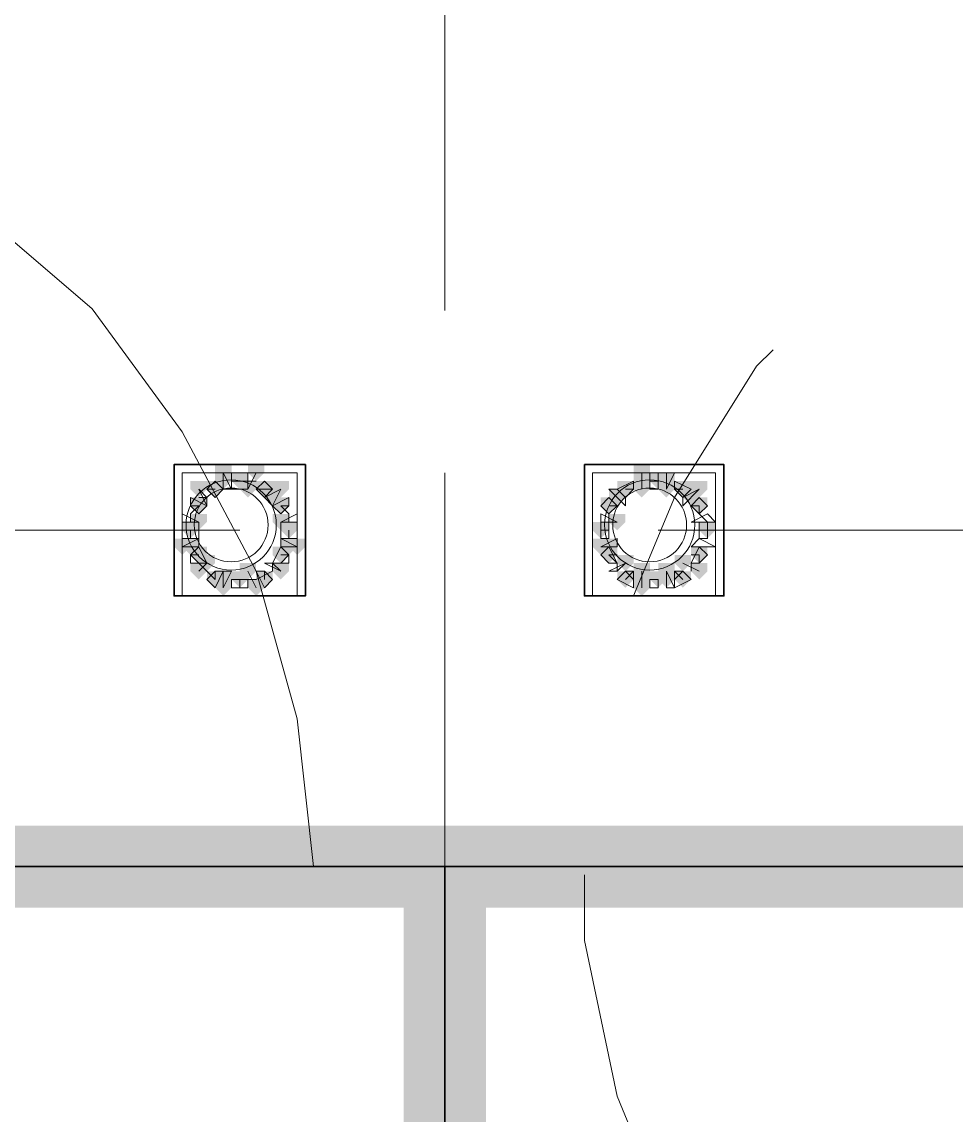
# Model space of a CAD drawing. Header units: millimetres. Extents: x 2315 to 4619, y 1334 to 1897.
# Drawn here: x 3811.87 to 3818.82, y 1539.85 to 1547.99 of the extents above; entities that cross this region are included whole.
import ezdxf

# ---------------------------------------------------------------- set-up
doc = ezdxf.new("R2010")
doc.units = ezdxf.units.MM
doc.linetypes.add('PDF_IMPORT', pattern=[1, 0.8, -0.2])
for name, color, linetype, true_color in [('PDF_10', 7, 'Continuous', 0x00b85c), ('PDF_AXIS', 7, 'Continuous', 0x00b85c), ('PDF_柱构件', 7, 'Continuous', 0x00b85c), ('PDF_转运站初步方案', 7, 'Continuous', 0x00b85c)]:
    doc.layers.add(name, color=color, linetype=linetype, true_color=true_color)
doc.layers.add('PDF_中心线层', color=1, linetype='Continuous')
doc.layers.add('PDF_粗实线层', color=7, linetype='Continuous')

msp = doc.modelspace()

# ---------------------------------------------------------------- hatches: boundary and pattern name
at = {"layer": 'PDF_10', "transparency": 33554559}
for points in [[(3813.4873, 1544.6282), (3813.4262, 1544.6282), (3813.4262, 1544.5671), (3813.4873, 1544.506), (3813.5484, 1544.5671), (3813.5484, 1544.6282)], [(3813.4873, 1544.6282), (3813.4262, 1544.6282), (3813.4262, 1544.5671), (3813.4873, 1544.506), (3813.5484, 1544.5671), (3813.5484, 1544.6282)], [(3813.4873, 1544.6282), (3813.4262, 1544.6282), (3813.4262, 1544.5671), (3813.4873, 1544.506), (3813.5484, 1544.5671), (3813.5484, 1544.6282)], [(3816.6025, 1544.6282), (3816.5414, 1544.6282), (3816.5414, 1544.5671), (3816.6025, 1544.506), (3816.6635, 1544.5671), (3816.6635, 1544.6282)], [(3816.6025, 1544.6282), (3816.5414, 1544.6282), (3816.5414, 1544.5671), (3816.6025, 1544.506), (3816.6635, 1544.5671), (3816.6635, 1544.6282)], [(3816.6025, 1544.6282), (3816.5414, 1544.6282), (3816.5414, 1544.5671), (3816.6025, 1544.506), (3816.6635, 1544.5671), (3816.6635, 1544.6282)], [(3813.3041, 1544.5671), (3813.243, 1544.5671), (3813.243, 1544.506), (3813.3041, 1544.4449), (3813.3652, 1544.506), (3813.3652, 1544.5671)], [(3813.3041, 1544.5671), (3813.243, 1544.5671), (3813.243, 1544.506), (3813.3041, 1544.4449), (3813.3652, 1544.506), (3813.3652, 1544.5671)], [(3813.3041, 1544.5671), (3813.243, 1544.5671), (3813.243, 1544.506), (3813.3041, 1544.4449), (3813.3652, 1544.506), (3813.3652, 1544.5671)], [(3813.6706, 1544.5671), (3813.6095, 1544.5671), (3813.6095, 1544.506), (3813.6706, 1544.4449), (3813.7316, 1544.506), (3813.7316, 1544.5671)], [(3813.6706, 1544.5671), (3813.6095, 1544.5671), (3813.6095, 1544.506), (3813.6706, 1544.4449), (3813.7316, 1544.506), (3813.7316, 1544.5671)], [(3813.6706, 1544.5671), (3813.6095, 1544.5671), (3813.6095, 1544.506), (3813.6706, 1544.4449), (3813.7316, 1544.506), (3813.7316, 1544.5671)], [(3816.3581, 1544.5671), (3816.297, 1544.5671), (3816.297, 1544.506), (3816.3581, 1544.4449), (3816.4192, 1544.506), (3816.4192, 1544.5671)], [(3816.3581, 1544.5671), (3816.297, 1544.5671), (3816.297, 1544.506), (3816.3581, 1544.4449), (3816.4192, 1544.506), (3816.4192, 1544.5671)], [(3816.7857, 1544.5671), (3816.7246, 1544.5671), (3816.7246, 1544.506), (3816.7857, 1544.4449), (3816.8468, 1544.506), (3816.8468, 1544.5671)], [(3816.7857, 1544.5671), (3816.7246, 1544.5671), (3816.7246, 1544.506), (3816.7857, 1544.4449), (3816.8468, 1544.506), (3816.8468, 1544.5671)], [(3813.1819, 1544.4449), (3813.1208, 1544.4449), (3813.1208, 1544.3839), (3813.1819, 1544.3228), (3813.243, 1544.3839), (3813.243, 1544.4449)], [(3813.1819, 1544.4449), (3813.1208, 1544.4449), (3813.1208, 1544.3839), (3813.1819, 1544.3228), (3813.243, 1544.3839), (3813.243, 1544.4449)], [(3813.7927, 1544.4449), (3813.7316, 1544.4449), (3813.7316, 1544.3839), (3813.7927, 1544.3228), (3813.8538, 1544.3839), (3813.8538, 1544.4449)], [(3813.7927, 1544.4449), (3813.7316, 1544.4449), (3813.7316, 1544.3839), (3813.7927, 1544.3228), (3813.8538, 1544.3839), (3813.8538, 1544.4449)], [(3816.236, 1544.4449), (3816.1749, 1544.4449), (3816.1749, 1544.3839), (3816.236, 1544.3228), (3816.297, 1544.3839), (3816.297, 1544.4449)], [(3816.236, 1544.4449), (3816.1749, 1544.4449), (3816.1749, 1544.3839), (3816.236, 1544.3228), (3816.297, 1544.3839), (3816.297, 1544.4449)], [(3816.9079, 1544.4449), (3816.8468, 1544.4449), (3816.8468, 1544.3839), (3816.9079, 1544.3228), (3816.9689, 1544.3839), (3816.9689, 1544.4449)], [(3816.9079, 1544.4449), (3816.8468, 1544.4449), (3816.8468, 1544.3839), (3816.9079, 1544.3228), (3816.9689, 1544.3839), (3816.9689, 1544.4449)], [(3813.1208, 1544.2617), (3813.0597, 1544.2617), (3813.0597, 1544.2006), (3813.1208, 1544.1395), (3813.1819, 1544.2006), (3813.1819, 1544.2617)], [(3813.1208, 1544.2617), (3813.0597, 1544.2617), (3813.0597, 1544.2006), (3813.1208, 1544.1395), (3813.1819, 1544.2006), (3813.1819, 1544.2617)], [(3813.8538, 1544.2617), (3813.7927, 1544.2617), (3813.7927, 1544.2006), (3813.8538, 1544.1395), (3813.9149, 1544.2006), (3813.9149, 1544.2617)], [(3813.8538, 1544.2617), (3813.7927, 1544.2617), (3813.7927, 1544.2006), (3813.8538, 1544.1395), (3813.9149, 1544.2006), (3813.9149, 1544.2617)], [(3813.8538, 1544.2617), (3813.7927, 1544.2617), (3813.7927, 1544.2006), (3813.8538, 1544.1395), (3813.9149, 1544.2006), (3813.9149, 1544.2617)], [(3816.1749, 1544.2617), (3816.1138, 1544.2617), (3816.1138, 1544.2006), (3816.1749, 1544.1395), (3816.236, 1544.2006), (3816.236, 1544.2617)], [(3816.1749, 1544.2617), (3816.1138, 1544.2617), (3816.1138, 1544.2006), (3816.1749, 1544.1395), (3816.236, 1544.2006), (3816.236, 1544.2617)], [(3816.9689, 1544.2617), (3816.9079, 1544.2617), (3816.9079, 1544.2006), (3816.9689, 1544.1395), (3817.03, 1544.2006), (3817.03, 1544.2617)], [(3816.9689, 1544.2617), (3816.9079, 1544.2617), (3816.9079, 1544.2006), (3816.9689, 1544.1395), (3817.03, 1544.2006), (3817.03, 1544.2617)], [(3813.1819, 1544.0784), (3813.1208, 1544.0784), (3813.1208, 1544.0174), (3813.1819, 1543.9563), (3813.243, 1544.0174), (3813.243, 1544.0784)], [(3813.1819, 1544.0784), (3813.1208, 1544.0784), (3813.1208, 1544.0174), (3813.1819, 1543.9563), (3813.243, 1544.0174), (3813.243, 1544.0784)], [(3813.7927, 1544.0784), (3813.7316, 1544.0784), (3813.7316, 1544.0174), (3813.7927, 1543.9563), (3813.8538, 1544.0174), (3813.8538, 1544.0784)], [(3813.7927, 1544.0784), (3813.7316, 1544.0784), (3813.7316, 1544.0174), (3813.7927, 1543.9563), (3813.8538, 1544.0174), (3813.8538, 1544.0784)], [(3816.236, 1544.0784), (3816.1749, 1544.0784), (3816.1749, 1544.0174), (3816.236, 1543.9563), (3816.297, 1544.0174), (3816.297, 1544.0784)], [(3816.236, 1544.0784), (3816.1749, 1544.0784), (3816.1749, 1544.0174), (3816.236, 1543.9563), (3816.297, 1544.0174), (3816.297, 1544.0784)], [(3816.9079, 1544.0784), (3816.8468, 1544.0784), (3816.8468, 1544.0174), (3816.9079, 1543.9563), (3816.9689, 1544.0174), (3816.9689, 1544.0784)], [(3816.9079, 1544.0784), (3816.8468, 1544.0784), (3816.8468, 1544.0174), (3816.9079, 1543.9563), (3816.9689, 1544.0174), (3816.9689, 1544.0784)], [(3813.3041, 1543.8952), (3813.243, 1543.8952), (3813.243, 1543.8341), (3813.3041, 1543.773), (3813.3652, 1543.8341), (3813.3652, 1543.8952)], [(3813.3041, 1543.8952), (3813.243, 1543.8952), (3813.243, 1543.8341), (3813.3041, 1543.773), (3813.3652, 1543.8341), (3813.3652, 1543.8952)], [(3813.4873, 1543.8952), (3813.4262, 1543.8952), (3813.4262, 1543.8341), (3813.4873, 1543.773), (3813.5484, 1543.8341), (3813.5484, 1543.8952)], [(3813.4873, 1543.8952), (3813.4262, 1543.8952), (3813.4262, 1543.8341), (3813.4873, 1543.773), (3813.5484, 1543.8341), (3813.5484, 1543.8952)], [(3813.6706, 1543.8952), (3813.6095, 1543.8952), (3813.6095, 1543.8341), (3813.6706, 1543.773), (3813.7316, 1543.8341), (3813.7316, 1543.8952)], [(3813.6706, 1543.8952), (3813.6095, 1543.8952), (3813.6095, 1543.8341), (3813.6706, 1543.773), (3813.7316, 1543.8341), (3813.7316, 1543.8952)], [(3816.3581, 1543.8952), (3816.297, 1543.8952), (3816.297, 1543.8341), (3816.3581, 1543.773), (3816.4192, 1543.8341), (3816.4192, 1543.8952)], [(3816.3581, 1543.8952), (3816.297, 1543.8952), (3816.297, 1543.8341), (3816.3581, 1543.773), (3816.4192, 1543.8341), (3816.4192, 1543.8952)], [(3816.6025, 1543.8952), (3816.5414, 1543.8952), (3816.5414, 1543.8341), (3816.6025, 1543.773), (3816.6635, 1543.8341), (3816.6635, 1543.8952)], [(3816.6025, 1543.8952), (3816.5414, 1543.8952), (3816.5414, 1543.8341), (3816.6025, 1543.773), (3816.6635, 1543.8341), (3816.6635, 1543.8952)], [(3816.7857, 1543.8952), (3816.7246, 1543.8952), (3816.7246, 1543.8341), (3816.7857, 1543.773), (3816.8468, 1543.8341), (3816.8468, 1543.8952)], [(3816.7857, 1543.8952), (3816.7246, 1543.8952), (3816.7246, 1543.8341), (3816.7857, 1543.773), (3816.8468, 1543.8341), (3816.8468, 1543.8952)]]:
    msp.add_hatch(color=6, dxfattribs=at).paths.add_polyline_path(points)
at = {"layer": 'PDF_柱构件', "transparency": 33554559}
for points in [[(3813.3652, 1544.6893), (3813.3041, 1544.6893), (3813.3041, 1544.6282), (3813.3652, 1544.5671), (3813.4262, 1544.6282), (3813.4262, 1544.6893)], [(3813.6095, 1544.6893), (3813.5484, 1544.6893), (3813.5484, 1544.6282), (3813.6095, 1544.5671), (3813.6706, 1544.6282), (3813.6706, 1544.6893)], [(3816.4803, 1544.6893), (3816.4192, 1544.6893), (3816.4192, 1544.6282), (3816.4803, 1544.5671), (3816.5414, 1544.6282), (3816.5414, 1544.6893)], [(3813.3652, 1544.6282), (3813.3041, 1544.6282), (3813.3041, 1544.5671), (3813.3652, 1544.506), (3813.4262, 1544.5671), (3813.4262, 1544.6282)], [(3816.4803, 1544.6282), (3816.4192, 1544.6282), (3816.4192, 1544.5671), (3816.4803, 1544.506), (3816.5414, 1544.5671), (3816.5414, 1544.6282)], [(3816.6635, 1544.6282), (3816.6025, 1544.6282), (3816.6025, 1544.5671), (3816.6635, 1544.506), (3816.7246, 1544.5671), (3816.7246, 1544.6282)], [(3813.1819, 1544.5671), (3813.1208, 1544.5671), (3813.1208, 1544.506), (3813.1819, 1544.4449), (3813.243, 1544.506), (3813.243, 1544.5671)], [(3813.5484, 1544.5671), (3813.4873, 1544.5671), (3813.4873, 1544.506), (3813.5484, 1544.4449), (3813.6095, 1544.506), (3813.6095, 1544.5671)], [(3813.7927, 1544.5671), (3813.7316, 1544.5671), (3813.7316, 1544.506), (3813.7927, 1544.4449), (3813.8538, 1544.506), (3813.8538, 1544.5671)], [(3816.4803, 1544.5671), (3816.4192, 1544.5671), (3816.4192, 1544.506), (3816.4803, 1544.4449), (3816.5414, 1544.506), (3816.5414, 1544.5671)], [(3816.6635, 1544.5671), (3816.6025, 1544.5671), (3816.6025, 1544.506), (3816.6635, 1544.4449), (3816.7246, 1544.506), (3816.7246, 1544.5671)], [(3816.9079, 1544.5671), (3816.8468, 1544.5671), (3816.8468, 1544.506), (3816.9079, 1544.4449), (3816.9689, 1544.506), (3816.9689, 1544.5671)], [(3813.7316, 1544.506), (3813.6706, 1544.506), (3813.6706, 1544.4449), (3813.7316, 1544.3839), (3813.7927, 1544.4449), (3813.7927, 1544.506)], [(3816.297, 1544.506), (3816.236, 1544.506), (3816.236, 1544.4449), (3816.297, 1544.3839), (3816.3581, 1544.4449), (3816.3581, 1544.506)], [(3816.8468, 1544.506), (3816.7857, 1544.506), (3816.7857, 1544.4449), (3816.8468, 1544.3839), (3816.9079, 1544.4449), (3816.9079, 1544.506)], [(3813.1819, 1544.3228), (3813.1208, 1544.3228), (3813.1208, 1544.2617), (3813.1819, 1544.2006), (3813.243, 1544.2617), (3813.243, 1544.3228)], [(3813.7927, 1544.3228), (3813.7316, 1544.3228), (3813.7316, 1544.2617), (3813.7927, 1544.2006), (3813.8538, 1544.2617), (3813.8538, 1544.3228)], [(3816.297, 1544.3228), (3816.236, 1544.3228), (3816.236, 1544.2617), (3816.297, 1544.2006), (3816.3581, 1544.2617), (3816.3581, 1544.3228)], [(3813.0597, 1544.1395), (3812.9987, 1544.1395), (3812.9987, 1544.0784), (3813.0597, 1544.0174), (3813.1208, 1544.0784), (3813.1208, 1544.1395)], [(3813.1208, 1544.1395), (3813.0597, 1544.1395), (3813.0597, 1544.0784), (3813.1208, 1544.0174), (3813.1819, 1544.0784), (3813.1819, 1544.1395)], [(3813.8538, 1544.1395), (3813.7927, 1544.1395), (3813.7927, 1544.0784), (3813.8538, 1544.0174), (3813.9149, 1544.0784), (3813.9149, 1544.1395)], [(3813.9149, 1544.1395), (3813.8538, 1544.1395), (3813.8538, 1544.0784), (3813.9149, 1544.0174), (3813.976, 1544.0784), (3813.976, 1544.1395)], [(3816.1749, 1544.1395), (3816.1138, 1544.1395), (3816.1138, 1544.0784), (3816.1749, 1544.0174), (3816.236, 1544.0784), (3816.236, 1544.1395)], [(3816.236, 1544.1395), (3816.1749, 1544.1395), (3816.1749, 1544.0784), (3816.236, 1544.0174), (3816.297, 1544.0784), (3816.297, 1544.1395)], [(3813.1819, 1543.9563), (3813.1208, 1543.9563), (3813.1208, 1543.8952), (3813.1819, 1543.8341), (3813.243, 1543.8952), (3813.243, 1543.9563)], [(3813.243, 1544.0174), (3813.1819, 1544.0174), (3813.1819, 1543.9563), (3813.243, 1543.8952), (3813.3041, 1543.9563), (3813.3041, 1544.0174)], [(3813.5484, 1543.9563), (3813.4873, 1543.9563), (3813.4873, 1543.8952), (3813.5484, 1543.8341), (3813.6095, 1543.8952), (3813.6095, 1543.9563)], [(3813.7927, 1543.9563), (3813.7316, 1543.9563), (3813.7316, 1543.8952), (3813.7927, 1543.8341), (3813.8538, 1543.8952), (3813.8538, 1543.9563)], [(3816.3581, 1544.0174), (3816.297, 1544.0174), (3816.297, 1543.9563), (3816.3581, 1543.8952), (3816.4192, 1543.9563), (3816.4192, 1544.0174)], [(3816.4803, 1543.9563), (3816.4192, 1543.9563), (3816.4192, 1543.8952), (3816.4803, 1543.8341), (3816.5414, 1543.8952), (3816.5414, 1543.9563)], [(3816.6635, 1543.9563), (3816.6025, 1543.9563), (3816.6025, 1543.8952), (3816.6635, 1543.8341), (3816.7246, 1543.8952), (3816.7246, 1543.9563)], [(3816.7857, 1544.0174), (3816.7246, 1544.0174), (3816.7246, 1543.9563), (3816.7857, 1543.8952), (3816.8468, 1543.9563), (3816.8468, 1544.0174)], [(3816.9079, 1543.9563), (3816.8468, 1543.9563), (3816.8468, 1543.8952), (3816.9079, 1543.8341), (3816.9689, 1543.8952), (3816.9689, 1543.9563)], [(3813.3652, 1543.8952), (3813.3041, 1543.8952), (3813.3041, 1543.8341), (3813.3652, 1543.773), (3813.4262, 1543.8341), (3813.4262, 1543.8952)], [(3816.4803, 1543.8952), (3816.4192, 1543.8952), (3816.4192, 1543.8341), (3816.4803, 1543.773), (3816.5414, 1543.8341), (3816.5414, 1543.8952)], [(3816.6635, 1543.8952), (3816.6025, 1543.8952), (3816.6025, 1543.8341), (3816.6635, 1543.773), (3816.7246, 1543.8341), (3816.7246, 1543.8952)], [(3813.3652, 1543.8341), (3813.3041, 1543.8341), (3813.3041, 1543.773), (3813.3652, 1543.712), (3813.4262, 1543.773), (3813.4262, 1543.8341)], [(3813.6095, 1543.8341), (3813.5484, 1543.8341), (3813.5484, 1543.773), (3813.6095, 1543.712), (3813.6706, 1543.773), (3813.6706, 1543.8341)], [(3816.4803, 1543.8341), (3816.4192, 1543.8341), (3816.4192, 1543.773), (3816.4803, 1543.712), (3816.5414, 1543.773), (3816.5414, 1543.8341)]]:
    msp.add_hatch(color=6, dxfattribs=at).paths.add_polyline_path(points)
at = {"layer": 'PDF_粗实线层', "transparency": 33554559}
for points in [[(3836.3317, 1554.7066), (3835.7208, 1554.7066), (3835.7208, 1542.0017), (3780.3203, 1542.0017), (3780.3203, 1554.7066), (3779.7095, 1554.7066), (3779.7095, 1541.3909), (3836.3317, 1541.3909)], [(3815.3197, 1541.6963), (3814.7089, 1541.6963), (3814.7089, 1536.4433), (3815.3197, 1536.4433)]]:
    msp.add_hatch(color=256, dxfattribs=at).paths.add_polyline_path(points)
at = {"layer": 'PDF_转运站初步方案', "transparency": 33554559}
for points in [[(3813.4873, 1544.6282), (3813.4262, 1544.6282), (3813.4262, 1544.5671), (3813.4873, 1544.506), (3813.5484, 1544.5671), (3813.5484, 1544.6282)], [(3813.4873, 1544.6282), (3813.4262, 1544.6282), (3813.4262, 1544.5671), (3813.4873, 1544.506), (3813.5484, 1544.5671), (3813.5484, 1544.6282)], [(3816.6025, 1544.6282), (3816.5414, 1544.6282), (3816.5414, 1544.5671), (3816.6025, 1544.506), (3816.6635, 1544.5671), (3816.6635, 1544.6282)], [(3816.6025, 1544.6282), (3816.5414, 1544.6282), (3816.5414, 1544.5671), (3816.6025, 1544.506), (3816.6635, 1544.5671), (3816.6635, 1544.6282)], [(3813.3041, 1544.5671), (3813.243, 1544.5671), (3813.243, 1544.506), (3813.3041, 1544.4449), (3813.3652, 1544.506), (3813.3652, 1544.5671)], [(3813.3041, 1544.5671), (3813.243, 1544.5671), (3813.243, 1544.506), (3813.3041, 1544.4449), (3813.3652, 1544.506), (3813.3652, 1544.5671)], [(3813.6706, 1544.5671), (3813.6095, 1544.5671), (3813.6095, 1544.506), (3813.6706, 1544.4449), (3813.7316, 1544.506), (3813.7316, 1544.5671)], [(3813.6706, 1544.5671), (3813.6095, 1544.5671), (3813.6095, 1544.506), (3813.6706, 1544.4449), (3813.7316, 1544.506), (3813.7316, 1544.5671)], [(3816.3581, 1544.5671), (3816.297, 1544.5671), (3816.297, 1544.506), (3816.3581, 1544.4449), (3816.4192, 1544.506), (3816.4192, 1544.5671)], [(3816.3581, 1544.5671), (3816.297, 1544.5671), (3816.297, 1544.506), (3816.3581, 1544.4449), (3816.4192, 1544.506), (3816.4192, 1544.5671)], [(3816.7857, 1544.5671), (3816.7246, 1544.5671), (3816.7246, 1544.506), (3816.7857, 1544.4449), (3816.8468, 1544.506), (3816.8468, 1544.5671)], [(3816.7857, 1544.5671), (3816.7246, 1544.5671), (3816.7246, 1544.506), (3816.7857, 1544.4449), (3816.8468, 1544.506), (3816.8468, 1544.5671)], [(3813.1819, 1544.4449), (3813.1208, 1544.4449), (3813.1208, 1544.3839), (3813.1819, 1544.3228), (3813.243, 1544.3839), (3813.243, 1544.4449)], [(3813.1819, 1544.4449), (3813.1208, 1544.4449), (3813.1208, 1544.3839), (3813.1819, 1544.3228), (3813.243, 1544.3839), (3813.243, 1544.4449)], [(3813.7927, 1544.4449), (3813.7316, 1544.4449), (3813.7316, 1544.3839), (3813.7927, 1544.3228), (3813.8538, 1544.3839), (3813.8538, 1544.4449)], [(3813.7927, 1544.4449), (3813.7316, 1544.4449), (3813.7316, 1544.3839), (3813.7927, 1544.3228), (3813.8538, 1544.3839), (3813.8538, 1544.4449)], [(3816.236, 1544.4449), (3816.1749, 1544.4449), (3816.1749, 1544.3839), (3816.236, 1544.3228), (3816.297, 1544.3839), (3816.297, 1544.4449)], [(3816.236, 1544.4449), (3816.1749, 1544.4449), (3816.1749, 1544.3839), (3816.236, 1544.3228), (3816.297, 1544.3839), (3816.297, 1544.4449)], [(3816.9079, 1544.4449), (3816.8468, 1544.4449), (3816.8468, 1544.3839), (3816.9079, 1544.3228), (3816.9689, 1544.3839), (3816.9689, 1544.4449)], [(3816.9079, 1544.4449), (3816.8468, 1544.4449), (3816.8468, 1544.3839), (3816.9079, 1544.3228), (3816.9689, 1544.3839), (3816.9689, 1544.4449)], [(3813.1208, 1544.2617), (3813.0597, 1544.2617), (3813.0597, 1544.2006), (3813.1208, 1544.1395), (3813.1819, 1544.2006), (3813.1819, 1544.2617)], [(3813.1208, 1544.2617), (3813.0597, 1544.2617), (3813.0597, 1544.2006), (3813.1208, 1544.1395), (3813.1819, 1544.2006), (3813.1819, 1544.2617)], [(3813.8538, 1544.2617), (3813.7927, 1544.2617), (3813.7927, 1544.2006), (3813.8538, 1544.1395), (3813.9149, 1544.2006), (3813.9149, 1544.2617)], [(3813.8538, 1544.2617), (3813.7927, 1544.2617), (3813.7927, 1544.2006), (3813.8538, 1544.1395), (3813.9149, 1544.2006), (3813.9149, 1544.2617)], [(3816.1749, 1544.2617), (3816.1138, 1544.2617), (3816.1138, 1544.2006), (3816.1749, 1544.1395), (3816.236, 1544.2006), (3816.236, 1544.2617)], [(3816.1749, 1544.2617), (3816.1138, 1544.2617), (3816.1138, 1544.2006), (3816.1749, 1544.1395), (3816.236, 1544.2006), (3816.236, 1544.2617)], [(3816.9689, 1544.2617), (3816.9079, 1544.2617), (3816.9079, 1544.2006), (3816.9689, 1544.1395), (3817.03, 1544.2006), (3817.03, 1544.2617)], [(3816.9689, 1544.2617), (3816.9079, 1544.2617), (3816.9079, 1544.2006), (3816.9689, 1544.1395), (3817.03, 1544.2006), (3817.03, 1544.2617)], [(3813.1819, 1544.0784), (3813.1208, 1544.0784), (3813.1208, 1544.0174), (3813.1819, 1543.9563), (3813.243, 1544.0174), (3813.243, 1544.0784)], [(3813.1819, 1544.0784), (3813.1208, 1544.0784), (3813.1208, 1544.0174), (3813.1819, 1543.9563), (3813.243, 1544.0174), (3813.243, 1544.0784)], [(3813.7927, 1544.0784), (3813.7316, 1544.0784), (3813.7316, 1544.0174), (3813.7927, 1543.9563), (3813.8538, 1544.0174), (3813.8538, 1544.0784)], [(3813.7927, 1544.0784), (3813.7316, 1544.0784), (3813.7316, 1544.0174), (3813.7927, 1543.9563), (3813.8538, 1544.0174), (3813.8538, 1544.0784)], [(3816.236, 1544.0784), (3816.1749, 1544.0784), (3816.1749, 1544.0174), (3816.236, 1543.9563), (3816.297, 1544.0174), (3816.297, 1544.0784)], [(3816.236, 1544.0784), (3816.1749, 1544.0784), (3816.1749, 1544.0174), (3816.236, 1543.9563), (3816.297, 1544.0174), (3816.297, 1544.0784)], [(3816.9079, 1544.0784), (3816.8468, 1544.0784), (3816.8468, 1544.0174), (3816.9079, 1543.9563), (3816.9689, 1544.0174), (3816.9689, 1544.0784)], [(3816.9079, 1544.0784), (3816.8468, 1544.0784), (3816.8468, 1544.0174), (3816.9079, 1543.9563), (3816.9689, 1544.0174), (3816.9689, 1544.0784)], [(3813.3041, 1543.8952), (3813.243, 1543.8952), (3813.243, 1543.8341), (3813.3041, 1543.773), (3813.3652, 1543.8341), (3813.3652, 1543.8952)], [(3813.3041, 1543.8952), (3813.243, 1543.8952), (3813.243, 1543.8341), (3813.3041, 1543.773), (3813.3652, 1543.8341), (3813.3652, 1543.8952)], [(3813.4873, 1543.8952), (3813.4262, 1543.8952), (3813.4262, 1543.8341), (3813.4873, 1543.773), (3813.5484, 1543.8341), (3813.5484, 1543.8952)], [(3813.4873, 1543.8952), (3813.4262, 1543.8952), (3813.4262, 1543.8341), (3813.4873, 1543.773), (3813.5484, 1543.8341), (3813.5484, 1543.8952)], [(3813.6706, 1543.8952), (3813.6095, 1543.8952), (3813.6095, 1543.8341), (3813.6706, 1543.773), (3813.7316, 1543.8341), (3813.7316, 1543.8952)], [(3813.6706, 1543.8952), (3813.6095, 1543.8952), (3813.6095, 1543.8341), (3813.6706, 1543.773), (3813.7316, 1543.8341), (3813.7316, 1543.8952)], [(3816.3581, 1543.8952), (3816.297, 1543.8952), (3816.297, 1543.8341), (3816.3581, 1543.773), (3816.4192, 1543.8341), (3816.4192, 1543.8952)], [(3816.3581, 1543.8952), (3816.297, 1543.8952), (3816.297, 1543.8341), (3816.3581, 1543.773), (3816.4192, 1543.8341), (3816.4192, 1543.8952)], [(3816.6025, 1543.8952), (3816.5414, 1543.8952), (3816.5414, 1543.8341), (3816.6025, 1543.773), (3816.6635, 1543.8341), (3816.6635, 1543.8952)], [(3816.6025, 1543.8952), (3816.5414, 1543.8952), (3816.5414, 1543.8341), (3816.6025, 1543.773), (3816.6635, 1543.8341), (3816.6635, 1543.8952)], [(3816.7857, 1543.8952), (3816.7246, 1543.8952), (3816.7246, 1543.8341), (3816.7857, 1543.773), (3816.8468, 1543.8341), (3816.8468, 1543.8952)], [(3816.7857, 1543.8952), (3816.7246, 1543.8952), (3816.7246, 1543.8341), (3816.7857, 1543.773), (3816.8468, 1543.8341), (3816.8468, 1543.8952)]]:
    msp.add_hatch(color=6, dxfattribs=at).paths.add_polyline_path(points)

# ---------------------------------------------------------------- linework, layer by layer
at = {"layer": 'PDF_10', "color": 6, "lineweight": 18}
for points in [[(3813.5484, 1544.5671), (3813.4262, 1544.5671)], [(3816.5414, 1544.5671), (3816.6025, 1544.5671)], [(3813.3041, 1544.506), (3813.243, 1544.506)], [(3813.7316, 1544.506), (3813.6095, 1544.506)], [(3816.3581, 1544.506), (3816.4192, 1544.506), (3816.3581, 1544.506)], [(3816.7857, 1544.506), (3816.7246, 1544.506), (3816.7857, 1544.506)], [(3813.1208, 1544.3839), (3813.1819, 1544.3839), (3813.1208, 1544.3228)], [(3813.8538, 1544.3228), (3813.7927, 1544.3839), (3813.8538, 1544.3839)], [(3816.236, 1544.3228), (3816.297, 1544.3839), (3816.236, 1544.3839)], [(3816.8468, 1544.3839), (3816.9079, 1544.3839), (3816.9079, 1544.3228)], [(3813.0597, 1544.2006), (3813.1208, 1544.2006), (3813.1208, 1544.1395)], [(3813.8538, 1544.1395), (3813.8538, 1544.2006)], [(3816.1749, 1544.1395), (3816.1749, 1544.2006), (3816.236, 1544.2006)], [(3816.9079, 1544.2006), (3816.9689, 1544.2006), (3816.9689, 1544.1395)], [(3813.1819, 1544.0174), (3813.1208, 1544.0174), (3813.1819, 1543.9563)], [(3813.7927, 1543.9563), (3813.8538, 1544.0174), (3813.7927, 1544.0174)], [(3816.297, 1543.9563), (3816.236, 1544.0174), (3816.297, 1544.0174)], [(3816.8468, 1544.0174), (3816.9079, 1544.0174), (3816.9079, 1543.9563)], [(3813.243, 1543.8952), (3813.3041, 1543.8341), (3813.3041, 1543.8952)], [(3813.6095, 1543.8341), (3813.7316, 1543.8952)], [(3813.6706, 1543.8952), (3813.6706, 1543.8341)], [(3816.4192, 1543.8341), (3816.3581, 1543.8952)], [(3816.4192, 1543.8952), (3816.3581, 1543.8341)], [(3816.7857, 1543.8952), (3816.7246, 1543.8341)], [(3816.7246, 1543.8952), (3816.7857, 1543.8341)], [(3813.4262, 1543.8341), (3813.5484, 1543.8341)], [(3813.4873, 1543.8341), (3813.4873, 1543.773)], [(3816.6025, 1543.773), (3816.6025, 1543.8341), (3816.5414, 1543.8341)]]:
    msp.add_lwpolyline(points, dxfattribs=at)
at = {"layer": 'PDF_AXIS', "color": 6, "lineweight": 18}
for points in [[(3813.9149, 1544.6282), (3813.9149, 1543.712), (3813.0597, 1543.712), (3813.0597, 1544.6282)], [(3816.1138, 1544.6282), (3816.1138, 1543.712), (3817.03, 1543.712), (3817.03, 1544.6282)]]:
    msp.add_lwpolyline(points, close=True, dxfattribs=at)
at = {"layer": 'PDF_中心线层', "linetype": 'PDF_IMPORT', "lineweight": 18, "ltscale": 6.04703}
msp.add_lwpolyline([(3815.0143, 1550.6752), (3815.0143, 1532.6563)], dxfattribs=at)
at = {"layer": 'PDF_中心线层', "color": 6, "lineweight": 18}
for points in [[(3814.037, 1541.6963), (3813.9149, 1542.7957), (3813.6095, 1543.8952), (3813.0597, 1544.9336), (3812.3879, 1545.8498), (3811.5327, 1546.5828), (3810.4943, 1547.1325), (3809.456, 1547.499), (3808.2954, 1547.6822), (3807.196, 1547.6211), (3806.0965, 1547.3768), (3805.0581, 1546.8882), (3804.997, 1546.8882)], [(3817.4576, 1545.5444), (3817.3354, 1545.4222), (3816.7246, 1544.4449), (3816.4192, 1543.712)], [(3802.5538, 1544.2006), (3813.4873, 1544.2006)], [(3816.6025, 1544.2006), (3827.4749, 1544.2006)], [(3814.037, 1541.6963), (3802.0041, 1541.6963), (3814.037, 1541.6963)], [(3828.0246, 1541.6963), (3816.0527, 1541.6963), (3828.0246, 1541.6963)], [(3816.0527, 1541.6352), (3816.0527, 1541.1466), (3816.297, 1539.986), (3816.7246, 1538.9476), (3817.3354, 1537.9703), (3818.1295, 1537.1763), (3819.0457, 1536.5044), (3820.0841, 1536.0157), (3821.1835, 1535.7714), (3822.3441, 1535.7103), (3823.4435, 1535.8325), (3824.543, 1536.2601), (3825.0316, 1536.5655)]]:
    msp.add_lwpolyline(points, dxfattribs=at)
at = {"layer": 'PDF_柱构件', "color": 6, "lineweight": 18}
for points in [[(3813.3652, 1544.6282), (3813.4262, 1544.506), (3813.3652, 1544.506)], [(3813.5484, 1544.506), (3813.4262, 1544.506), (3813.4262, 1544.6282), (3813.5484, 1544.6282)], [(3813.6095, 1544.6282), (3813.5484, 1544.506)], [(3816.4803, 1544.6282), (3816.4803, 1544.506)], [(3816.5414, 1544.506), (3816.6025, 1544.506), (3816.6025, 1544.6282), (3816.5414, 1544.6282)], [(3816.6635, 1544.6282), (3816.6635, 1544.506), (3816.7246, 1544.6282)], [(3813.3652, 1544.506), (3813.3041, 1544.4449), (3813.243, 1544.506), (3813.3041, 1544.5671)], [(3813.6706, 1544.4449), (3813.6095, 1544.506), (3813.6706, 1544.5671), (3813.7316, 1544.506)], [(3816.3581, 1544.4449), (3816.4192, 1544.506), (3816.4192, 1544.5671), (3816.297, 1544.506)], [(3816.7246, 1544.506), (3816.7857, 1544.4449), (3816.8468, 1544.506), (3816.7246, 1544.5671)], [(3813.243, 1544.3839), (3813.1819, 1544.3228), (3813.1208, 1544.3839), (3813.1208, 1544.4449)], [(3813.1819, 1544.506), (3813.243, 1544.4449), (3813.243, 1544.3839)], [(3813.7927, 1544.506), (3813.7316, 1544.3839), (3813.6706, 1544.4449)], [(3813.7927, 1544.3228), (3813.7316, 1544.3839), (3813.8538, 1544.4449), (3813.8538, 1544.3839)], [(3816.236, 1544.3228), (3816.297, 1544.3839), (3816.236, 1544.4449), (3816.1749, 1544.3839)], [(3816.236, 1544.506), (3816.3581, 1544.3839), (3816.3581, 1544.4449), (3816.297, 1544.506)], [(3816.9079, 1544.506), (3816.7857, 1544.4449), (3816.7857, 1544.3839)], [(3816.8468, 1544.3839), (3816.9079, 1544.3228), (3816.9689, 1544.3839), (3816.9079, 1544.4449)], [(3813.0597, 1544.3228), (3813.1819, 1544.2617), (3813.0597, 1544.2617)], [(3813.9149, 1544.2617), (3813.7927, 1544.2617), (3813.9149, 1544.3228)], [(3816.1749, 1544.2617), (3816.297, 1544.2617), (3816.1749, 1544.3228)], [(3816.9689, 1544.3228), (3816.8468, 1544.2617), (3816.9079, 1544.2617), (3817.03, 1544.2617)], [(3813.1819, 1544.2617), (3813.1819, 1544.1395), (3813.0597, 1544.1395), (3813.0597, 1544.2617)], [(3813.7927, 1544.1395), (3813.7927, 1544.2617), (3813.9149, 1544.2617), (3813.9149, 1544.1395)], [(3816.236, 1544.1395), (3816.236, 1544.2617), (3816.1749, 1544.2617), (3816.1749, 1544.1395)], [(3816.9079, 1544.2617), (3816.9079, 1544.1395), (3816.9689, 1544.1395), (3816.9689, 1544.2617)], [(3813.0597, 1544.0784), (3813.1819, 1544.1395), (3813.1819, 1544.0784)], [(3813.9149, 1544.0784), (3813.7927, 1544.0784), (3813.7927, 1544.1395)], [(3816.1749, 1544.0784), (3816.297, 1544.0784), (3816.297, 1544.1395)], [(3817.03, 1544.0784), (3816.9079, 1544.1395), (3816.8468, 1544.0784), (3816.9689, 1544.0784)], [(3813.1819, 1544.0784), (3813.243, 1543.9563), (3813.1208, 1543.9563), (3813.1208, 1544.0174)], [(3813.7316, 1543.9563), (3813.7927, 1544.0784), (3813.8538, 1544.0174), (3813.8538, 1543.9563)], [(3816.297, 1543.9563), (3816.236, 1544.0784), (3816.1749, 1544.0174), (3816.236, 1543.9563)], [(3816.9079, 1544.0784), (3816.8468, 1543.9563), (3816.9079, 1543.9563), (3816.9689, 1544.0174)], [(3813.1819, 1543.8952), (3813.243, 1543.9563)], [(3813.7927, 1543.8952), (3813.6706, 1543.9563), (3813.7316, 1543.9563)], [(3816.9079, 1543.8952), (3816.7857, 1543.9563)], [(3813.3041, 1543.8952), (3813.3652, 1543.8952), (3813.3041, 1543.773), (3813.243, 1543.8341)], [(3813.3652, 1543.773), (3813.3652, 1543.8952), (3813.4262, 1543.8952)], [(3813.6095, 1543.773), (3813.5484, 1543.8952)], [(3813.6095, 1543.8952), (3813.6706, 1543.8952), (3813.7316, 1543.8341), (3813.6706, 1543.773)], [(3816.4192, 1543.8952), (3816.3581, 1543.8952), (3816.297, 1543.8341), (3816.4192, 1543.773)], [(3816.4803, 1543.773), (3816.4803, 1543.8952)], [(3816.7246, 1543.773), (3816.6635, 1543.8952), (3816.6635, 1543.773)], [(3816.7857, 1543.8952), (3816.7246, 1543.8952), (3816.7246, 1543.773), (3816.8468, 1543.8341)], [(3813.4262, 1543.8341), (3813.5484, 1543.8341), (3813.5484, 1543.773), (3813.4262, 1543.773)], [(3816.6025, 1543.8341), (3816.5414, 1543.8341), (3816.5414, 1543.773), (3816.6025, 1543.773)]]:
    msp.add_lwpolyline(points, close=True, dxfattribs=at)
for points in [[(3813.6095, 1544.5671), (3813.5484, 1544.5671)], [(3813.243, 1544.4449), (3813.1819, 1544.4449)], [(3813.1208, 1544.3228), (3813.1208, 1544.2617)], [(3813.8538, 1544.2617), (3813.8538, 1544.3228)], [(3816.236, 1544.2617), (3816.236, 1544.3228)], [(3816.9079, 1544.3228), (3816.9689, 1544.2617)], [(3816.9689, 1544.0784), (3816.9079, 1544.0784)], [(3813.1819, 1543.9563), (3813.243, 1543.8952)], [(3813.7316, 1543.8952), (3813.7316, 1543.9563)], [(3816.297, 1543.8952), (3816.3581, 1543.9563), (3816.236, 1543.8952), (3816.297, 1543.8952), (3816.297, 1543.9563)], [(3816.8468, 1543.9563), (3816.8468, 1543.8952)], [(3813.5484, 1543.8341), (3813.6095, 1543.8341)]]:
    msp.add_lwpolyline(points, dxfattribs=at)
at = {"layer": 'PDF_粗实线层', "lineweight": 35}
for points in [[(3780.0149, 1554.7066), (3780.0149, 1541.6963), (3836.0262, 1541.6963), (3836.0262, 1554.7066)], [(3815.0143, 1536.4433), (3815.0143, 1541.6963)]]:
    msp.add_lwpolyline(points, dxfattribs=at)
at = {"layer": 'PDF_粗实线层', "color": 6, "lineweight": 35}
for points in [[(3813.976, 1544.6893), (3813.976, 1543.712), (3812.9987, 1543.712), (3812.9987, 1544.6893)], [(3816.0527, 1544.6893), (3816.0527, 1543.712), (3817.0911, 1543.712), (3817.0911, 1544.6893)]]:
    msp.add_lwpolyline(points, close=True, dxfattribs=at)
at = {"layer": 'PDF_转运站初步方案', "color": 6, "lineweight": 18}
for centre, radius in [((3813.4238, 1544.2406), 0.3359), ((3816.5391, 1544.2406), 0.3359), ((3813.4238, 1544.2406), 0.2749), ((3816.5391, 1544.2406), 0.2749)]:
    msp.add_circle(centre, radius, dxfattribs=at)

doc.saveas('drawing.dxf')
